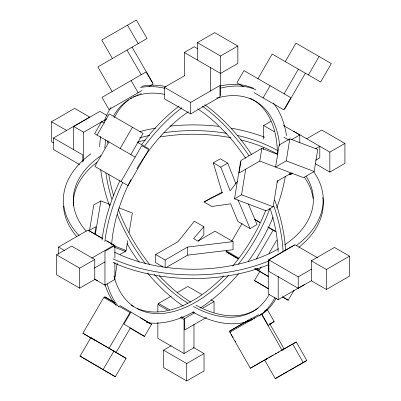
<?xml version="1.0" encoding="UTF-8"?>
<svg xmlns="http://www.w3.org/2000/svg" width="401" height="401" viewBox="0 0 401 401"><rect width="100%" height="100%" fill="white"/><g stroke="black" fill="none" stroke-linecap="round" stroke-linejoin="round"><path stroke-width="0.6" d="M277.437 180.415L273.151 206.766L266.129 210.821L234.525 198.836L240.6 161.453M234.525 198.836L241.552 194.781L245.733 169.042M261.838 148.405L241.096 160.385L239.041 173.042L259.783 161.067L261.838 148.405L277.642 154.4M289.828 138.861L279.166 145.017L275.582 167.057L286.244 160.901L289.828 138.861L317.762 149.453L314.178 171.498L303.517 177.653L259.783 161.067M89.503 230.68L93.779 204.891L100.867 200.946L110.195 204.52M94.786 233.933L95.989 226.685L88.476 230.861M95.268 234.72L100.867 200.946M114.957 277.096L117.298 262.981M119.999 254.409L125.368 251.422L125.563 250.214M125.047 251.066L126.135 250.46L127.764 240.635M129.087 232.65L132.35 213.001L118.942 207.868M97.052 135.097L109.283 113.909L143.082 133.428L130.851 154.611M109.082 141.764L94.842 166.43L128.044 185.603L148.791 149.673L141.764 145.618L121.022 181.548M120.19 148.455L132.42 127.272M257.948 78.716L272.189 54.05L320.65 82.03L331.311 63.564L295.938 43.143L285.276 61.609M263.101 97.889L270.129 85.724M284.129 93.829L298.369 69.162M284.65 109.147L305.392 73.218M308.419 74.967L319.081 56.501M90.902 338.033L82.877 333.246L103.809 297.432L116.1 304.524M104.22 297.903L104.836 296.85L114.987 302.71M80.05 356.118L90.806 337.712L113.949 351.07L126.064 358.334L115.303 376.739L80.05 356.118L115.303 376.739M130.385 327.938L116.014 352.529L109.057 348.359L129.989 312.544L118.771 306.068M131.017 311.963L123.924 324.093L144.475 336.404L151.563 324.274L119.794 305.487M103.187 369.481L113.949 351.07M231.743 241.136L242.054 223.492M238.224 258.951L226.104 251.693L226.72 250.635M256.359 258.921L273.231 230.059L267.888 226.971M261.131 266.835L259.257 270.038L256.58 268.439M268.941 253.472L276.755 240.104M268.279 288.74L254.49 280.55L260.043 271.046M282.274 296.82L288.194 300.234L294.058 290.204M237.683 181.127L230.169 190.786L220.766 167.162L213.287 162.841L220.254 158.821L227.733 163.137L235.988 183.884M163.027 266.901L155.663 262.65L155.663 254.555L178.094 241.602L194.35 221.232L203.863 226.725L193.543 238.57L197.909 241.091L215.026 231.212L233.036 241.608L233.036 249.703L187.563 255.166L166.731 267.191M198.305 241.201L203.863 234.826L203.863 226.725M230.445 332.755L229.537 331.166L248.916 319.777M264.229 311.256L267.201 309.387L274.159 321.592L268.219 325.336L261.562 313.662M269.662 323.657L284.078 348.94L282.063 350.208L261.517 314.168L229.793 332.203L250.344 368.238L264.72 359.943M267.713 358.268L264.715 360.163L275.271 378.684L306.815 360.534L296.254 342.013L280.85 350.77M250.344 368.238L296.254 342.013M275.271 378.684L278.775 376.479M53.634 142.967L51.478 141.723L51.478 121.749L74.621 108.39L89.699 117.092L53.468 138.009L53.468 149.483L79.604 164.57M197.402 60.05L197.402 42.641L214.7 32.651L237.843 46.015L237.843 63.423L220.545 73.408L184.315 52.491L184.315 75.894M184.315 52.491L194.249 46.757L197.452 48.606M73.704 149.909L73.704 126.505L99.879 111.393L107.202 115.618M141.889 90.571L109.012 109.553L101.984 97.388L146.139 71.894L153.167 84.06L148.871 86.541M73.704 126.505L83.634 132.24L106.611 118.977M164.455 87.323L190.635 102.435L219.969 85.498L219.969 96.972L190.635 113.909L164.455 98.791L164.455 87.323L184.721 75.619M197.402 42.641L220.545 56L237.843 46.015M263.673 139.102L263.673 125.553L270.991 121.328M58.536 254.309L58.536 247.066L87.869 230.129L102.831 238.765M56.551 254.825L71.624 246.119L94.766 259.482L94.766 279.452L79.689 288.159L56.551 274.795L56.551 254.825L79.689 268.184L94.766 259.482M220.766 167.162L227.733 163.137M291.417 139.764L299.783 134.931L299.783 142.936M91.649 258.174L114.049 245.242L114.049 246.45M114.886 257.863L114.886 245.547L104.952 251.282L104.952 285.156L114.886 279.422L114.886 262.174M306.71 138.751L321.782 130.044L344.925 143.408L344.925 163.382L329.848 172.084L315.316 163.693M248.304 203.813L257.051 224.55L250.084 228.57L237.933 221.558L230.645 203.828L211.838 206.49L204.004 201.969L210.971 197.949L222.535 192.119M94.315 268.109L104.982 261.948M315.532 148.771L319.797 146.31L319.797 157.778L315.532 160.245M277.026 181.342L291.387 173.052M292.464 173.031L289.853 174.54L289.853 173.307M292.595 173.483L290.464 174.716L289.392 174.099M293.617 131.192L329.848 152.109L344.925 143.408M155.663 254.555L165.132 260.018L187.563 247.066L233.036 241.608M158.53 304.605L158.53 303.402L171.332 296.008M177.202 292.62L187.868 286.464L201.758 294.484M304.379 284.585L278.199 299.702L268.264 293.968L268.264 260.094L294.444 244.976M311.572 280.615L298.214 288.324L268.876 271.387L268.876 259.918L295.056 244.8L317.457 257.738M181.508 316.665L184.711 318.514L194.846 312.665M202.846 308.043L214.049 301.577L214.049 312.444M206.58 317.361L184.711 329.983L184.711 318.514M311.301 260.795L334.444 247.432L349.522 256.139L349.522 276.114L326.379 289.472L311.301 280.765L311.301 260.795L326.379 269.497L349.522 256.139M193.252 347.341L204.019 353.557L204.019 370.965L186.721 380.95L163.578 367.592L163.578 350.178L171.147 345.812M268.876 259.918L298.214 276.855L311.572 269.141M157.854 322.359L157.854 338.374L184.034 353.487L193.964 347.752L193.964 324.349M163.578 350.178L186.721 363.542L204.019 353.557M250.53 318.86L251.607 318.249M266.124 309.998L267.201 309.387M229.537 331.166L258.57 314.66M253.848 318.399L254.926 317.792M269.858 324.033L274.159 321.592M265.793 359.331L267.407 358.414M268.755 357.647L270.635 356.579M271.452 356.118L273.322 355.05M275.226 353.968L276.304 353.356M277.923 352.439L279.001 351.822M279.317 376.168L287.402 371.572M288.484 370.96L306.815 360.534M204.004 201.969L222.179 192.811L213.287 162.841M286.244 160.901L314.178 171.498M241.552 194.781L273.151 206.766M114.475 245.998L126.135 250.46M114.29 247.181L125.368 251.422M94.34 279.302L97.819 280.635M243.337 86.476L236.926 82.771L243.948 70.606L290.87 97.699L283.848 109.864L254.018 92.646M283.221 125.368L299.783 134.931M263.673 125.553L274.354 131.723M283.973 137.272L288.78 140.049M104.315 123.067L101.643 121.528L94.621 133.693L135.162 157.102M137.884 142.45L148.57 148.616M254.535 219.262L259.873 222.344M255.081 219.728L259.888 222.505M267.903 227.131L274.85 231.141M51.478 121.749L66.556 130.455M268.264 260.094L269.312 260.695M53.468 138.009L82.801 154.946L82.801 162.194M226.119 250.755L238.941 258.159M226.104 251.693L238.394 258.785M254.67 268.63L268.56 276.65M254.49 280.55L268.485 288.625M210.841 299.727L214.049 301.577M88.706 230.43L102.596 238.45M106.872 240.921L114.886 245.547M105.503 240.309L114.049 245.242M158.53 303.402L169.753 309.878M58.536 247.066L64.411 250.46M167.468 310.048L157.854 304.499L157.854 311.888M180.29 317.452L184.034 319.612L184.034 353.487M94.265 278.986L104.952 285.156M140.345 317.798L151.563 324.274M130.049 328.073L144.475 336.404M82.877 333.246L109.057 348.359M115.839 352.429L126.064 358.334M273.231 230.059L275.908 231.658M254.921 268.384L268.62 276.59M282.911 297.071L288.194 300.234M104.836 296.85L114.32 302.529M90.806 337.712L96.075 340.87M127.508 25.168L138.17 43.634M132.079 47.148L152.821 83.077M126.987 50.09L141.232 74.756M131.107 80.571L138.134 92.741M112.425 58.496L101.769 40.03L136.37 20.05L147.032 38.516L97.869 66.902L112.11 91.568M292.755 344.223L303.316 362.745M231.352 334.349L231.958 335.411M232.56 336.469L233.166 337.532M234.981 340.715L235.587 341.777M237.933 199.773L250.084 228.57M329.848 152.109L329.848 172.084M326.379 269.497L326.379 289.472M298.214 276.855L298.214 288.324M278.199 276.299L278.199 299.702M263.673 147.723L263.673 149.573M220.545 56L220.545 73.408M220.425 72.957L220.425 95.744M210.495 67.609L210.495 91.012M190.635 102.435L190.635 113.909M187.563 247.066L187.563 255.166M186.721 363.542L186.721 380.95M165.132 260.018L165.132 267.492M83.634 132.24L83.634 161.187M79.689 268.184L79.689 288.159M116.526 305.993A129.914 75.007 -60 0 1 105.022 284.51M102.054 240.034A129.914 75.007 -60 0 1 119.979 180.676M141.954 144.2A129.914 75.007 -60 0 1 179.207 106.044M220.355 85.934A129.914 75.007 -60 0 1 253.557 88.3M249.778 98.09A119.408 68.942 -60 0 1 277.377 153.989M265.713 210.43A119.408 68.942 -60 0 1 232.705 266.048M223.898 275.838A119.408 68.942 -60 0 1 137.227 308.424M133.348 306.474A119.408 68.942 -60 0 1 131.222 305.166M252.66 319.216A129.914 75.007 60 0 1 250.901 319.853M249.111 320.414A129.914 75.007 60 0 1 247.297 320.905M141.643 86.35A129.914 75.007 60 0 1 166.084 86.626M204.635 104.651A129.914 75.007 60 0 1 251.427 154.345M274.705 200.084A129.914 75.007 60 0 1 285.527 249.828M276.219 298.299A129.914 75.007 60 0 1 261.893 314.324M258.074 308.264A122.741 70.867 60 0 1 195.888 305.136M190.716 302.108A122.741 70.867 60 0 1 159.262 275.708M149.568 264.384A122.741 70.867 60 0 1 118.34 209.563M113.729 196.014A122.741 70.867 60 0 1 108.726 174.104M107.573 143.167A122.741 70.867 60 0 1 107.839 140.776M114.405 117.563A122.741 70.867 60 0 1 128.646 99.989M130.666 98.591A122.741 70.867 60 0 1 131.713 97.934M133.322 97.007A122.741 70.867 60 0 1 135.538 95.879M136.676 95.368A122.741 70.867 60 0 1 138.415 94.656M139.593 94.23A122.741 70.867 60 0 1 141.393 93.649M322.82 197.518A129.914 75.007 0 0 1 298.86 247.292M268.449 264.74A129.914 75.007 0 0 1 112.907 262.46M76.566 236.44A129.914 75.007 0 0 1 63.478 205.974M73.338 205.638A120.044 69.308 0 0 1 96.746 162.385M137.012 142.345A120.044 69.308 0 0 1 145.488 139.984M160.179 136.936A120.044 69.308 0 0 1 231.071 137.759M240.7 139.869A120.044 69.308 0 0 1 277.126 153.924M304.529 177.448A120.044 69.308 0 0 1 313.046 198.465M251.357 320.173A129.914 75.007 60 0 1 192.675 311.988M183.237 306.128A129.914 75.007 60 0 1 147.578 273.111M139.207 262.339A129.914 75.007 60 0 1 126.967 243.582M109.498 205.929A129.914 75.007 60 0 1 100.726 169.813M99.659 146.831A129.914 75.007 60 0 1 100.636 136.44M104.33 121.112A129.914 75.007 60 0 1 111.057 107.378M140.42 87.513A129.914 75.007 60 0 1 164.776 88.295M202.179 106.07A129.914 75.007 60 0 1 248.971 155.758M273.923 206.214A129.914 75.007 60 0 1 283.076 251.247M274.875 297.672A129.914 75.007 60 0 1 258.936 316.088M269.216 294.499A122.741 70.867 60 0 1 193.437 306.549M187.743 303.201A122.741 70.867 60 0 1 154.23 274.289M145.583 263.848A122.741 70.867 60 0 1 117.267 214.49M111.809 199.192A122.741 70.867 60 0 1 105.904 173.057M104.821 148.26A122.741 70.867 60 0 1 105.709 139.849M113.588 115.879A122.741 70.867 60 0 1 164.686 94.41M197.658 108.841A122.741 70.867 60 0 1 245.618 158.23M270.254 208.826A122.741 70.867 60 0 1 278.149 251.953M273.276 102.962A129.914 75.007 -60 0 1 286.489 135.728M285.347 176.295A129.914 75.007 -60 0 1 276.69 208.044M273.076 217.237A129.914 75.007 -60 0 1 248.164 261.467M238.555 273.758A129.914 75.007 -60 0 1 200.034 308.103M193.889 311.747A129.914 75.007 -60 0 1 146.19 322.549M118.957 307.176A129.914 75.007 -60 0 1 107.162 283.848M104.861 241.653A129.914 75.007 -60 0 1 122.781 182.295M144.761 145.819A129.914 75.007 -60 0 1 182.014 107.663M220.655 88.14A129.914 75.007 -60 0 1 255.818 89.689M216.685 98.08A119.408 68.942 -60 0 1 279.697 145.743M277.622 181.177A119.408 68.942 -60 0 1 277.387 182.365M269.828 208.63A119.408 68.942 -60 0 1 238.334 264.219M228.41 275.667A119.408 68.942 -60 0 1 113.914 275.893M111.613 244.921A119.408 68.942 -60 0 1 130.876 179.663M136.851 168.756A119.408 68.942 -60 0 1 188.34 111.779M313.833 171.884A129.914 75.007 0 0 1 296.319 245.623M268.449 261.101A129.914 75.007 0 0 1 112.907 258.815M79.107 235.643A129.914 75.007 0 0 1 90.857 153.804M139.884 131.543A129.914 75.007 0 0 1 155.819 128.094M169.934 126.13A129.914 75.007 0 0 1 218.756 126.35M231.176 128.155A129.914 75.007 0 0 1 264.7 137.237M306.138 176.219A120.044 69.308 0 0 1 284.63 244.906M278.565 248.71A120.044 69.308 0 0 1 114.636 252.244M86.23 231.217A120.044 69.308 0 0 1 100.937 155.653M139.403 137.984A120.044 69.308 0 0 1 149.819 135.312M163.824 132.726A120.044 69.308 0 0 1 226.765 133.343M237.733 135.518A120.044 69.308 0 0 1 277.687 150.596"/></g></svg>
